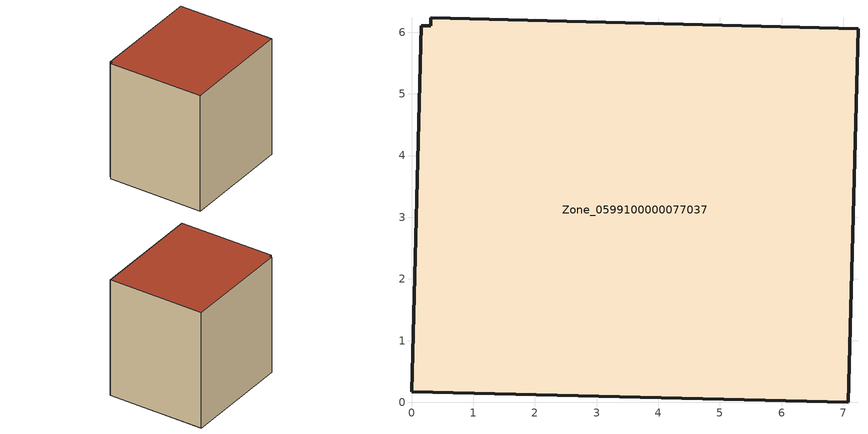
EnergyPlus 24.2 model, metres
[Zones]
Zone_0599100000077037
 floor ground (C_G): 0.31,6.24 7.24,6.06 7.08,0 0,0.17 0.16,6.11 0.31,6.11 z0
 wall outside (C_F): 7.08,0 7.24,6.06 0.31,6.24 0.31,6.11 0.16,6.11 0,0.17 7.08,0 z0:7.49
 roof outside (C_R): 7.24,6.06 0.31,6.24 0.31,6.11 0.16,6.11 0,0.17 7.08,0 z7.49
[BUILDING]
Pand.0599100000077037: North Axis=0; Terrain=City; Loads Convergence Tolerance Value=0.04; Temperature Convergence Tolerance Value=0.4; Solar Distribution=FullExterior; Maximum Number of Warmup Days=25; Minimum Number of Warmup Days=1
[Site:Location]
Rotterdam.The.Hague.AP_ZH_NLD Design_Conditions: Latitude=51.96; Longitude=4.45; Time Zone=1; Elevation=-4.5
[SITE:GROUNDTEMPERATURE:BUILDINGSURFACE]
18, 18, 18, 18, 18, 18, 18, 18, 18, 18, 18, 18
[MATERIAL] Thermal Absorptance=0.9; Solar Absorptance=0.7; Visible Absorptance=0.7
Name | Roughness | Thickness | Conductivity | Density | Specific Heat
G.TI.1946-1964 | MediumSmooth | 0.15 | 1 | 540 | 1210
F.TI.1946-1964 | Rough | 0.3 | 0.857143 | 1920 | 840
R.TI.1946-1964 | MediumRough | 0.2 | 0.277778 | 1500 | 1000
[CONSTRUCTION]
C_G: G.TI.1946-1964
C_F: F.TI.1946-1964
C_R: R.TI.1946-1964
[ZONE]
Zone_0599100000077037: Type=1; Multiplier=1; Ceiling Height=Autocalculate; Volume=Autocalculate; Floor Area=autocalculate; Part of Total Floor Area=Yes
[ZONEINFILTRATION:DESIGNFLOWRATE]
Infil_Zone_0599100000077037: Zone or ZoneList or Space or SpaceList=Zone_0599100000077037; Schedule=AlwaysOn; Design Flow Rate Calculation Method=Flow/Area; Flow Rate per Floor Area=0.003; Constant Term Coefficient=1; Temperature Term Coefficient=0; Velocity Term Coefficient=0; Velocity Squared Term Coefficient=0
[HVACTEMPLATE:ZONE:IDEALLOADSAIRSYSTEM]
Zone_0599100000077037: Maximum Heating Supply Air Temperature=50; Minimum Cooling Supply Air Temperature=13; Maximum Heating Supply Air Humidity Ratio=0.0156; Minimum Cooling Supply Air Humidity Ratio=0.0077; Heating Limit=NoLimit; Cooling Limit=NoLimit; Dehumidification Control Type=ConstantSensibleHeatRatio; Cooling Sensible Heat Ratio=0.7; Dehumidification Setpoint=60; Humidification Control Type=None; Humidification Setpoint=30; Outdoor Air Method=None; Outdoor Air Flow Rate per Person=0.00944; Outdoor Air Flow Rate per Zone Floor Area=0; Outdoor Air Flow Rate per Zone=0; Demand Controlled Ventilation Type=None; Outdoor Air Economizer Type=NoEconomizer; Heat Recovery Type=None; Sensible Heat Recovery Effectiveness=0.7; Latent Heat Recovery Effectiveness=0.65
[ZONECONTROL:THERMOSTAT]
ThermostatControl_Zone_0599100000077037: Zone or ZoneList=Zone_0599100000077037; Control Type Schedule=DualSetpointControlType; Control 1=Thermostat_Zone_0599100000077037; Temperature Difference Between Cutout And Setpoint=0
[THERMOSTATSETPOINT:DUALSETPOINT]
Thermostat_Zone_0599100000077037: Heating Setpoint Temperature Schedule=HeatingSetpoint_Zone_0599100000077037; Cooling Setpoint Temperature Schedule=CoolingSetpoint_Zone_0599100000077037
[SCHEDULE:COMPACT]
HeatingSetpoint_Zone_0599100000077037: Through: 12/31, For: AllDays, Until: 24:00, 21
CoolingSetpoint_Zone_0599100000077037: Through: 12/31, For: AllDays, Until: 24:00, 24
DualSetpointControlType: Through: 12/31, For: AllDays, Until: 24:00, 4
AlwaysOn: Through: 12/31, For: AllDays, Until: 24:00, 1
